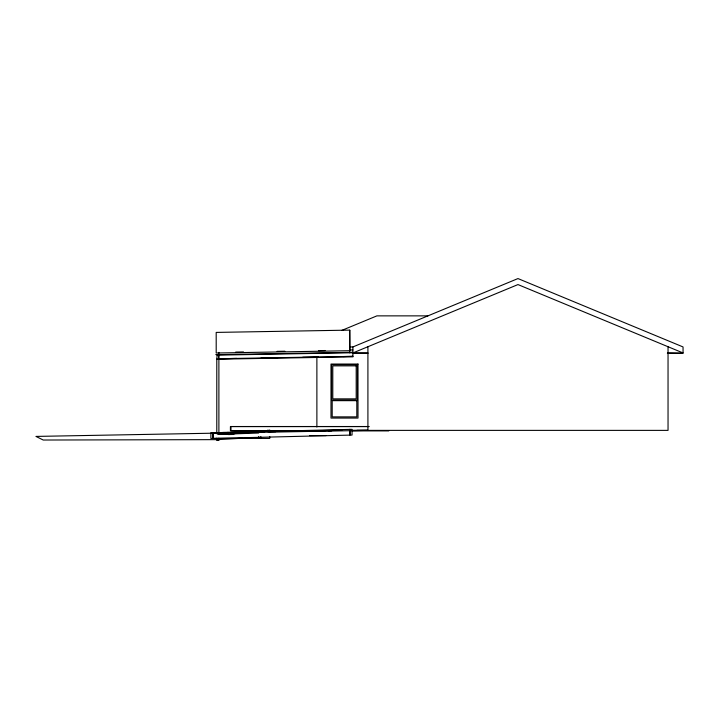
<?xml version="1.0" encoding="UTF-8"?>
<svg xmlns="http://www.w3.org/2000/svg" width="719" height="719" viewBox="0 0 719 719"><rect width="100%" height="100%" fill="white"/><g stroke="black" fill="none" stroke-linecap="round" stroke-linejoin="round"><path stroke-width="1.08" d="M218.441 359.158L218.891 352.373M341.965 330.336L376.909 315.866L427.931 315.866M349.578 346.944L352.903 346.944L517.977 278.568L683.05 346.944L683.05 353.245L667.367 353.245M352.903 352.948L517.977 284.571L683.05 352.948M242.114 438.231L217.839 439.642L43.221 440.028L35.95 436.415L367.912 430.375L367.912 346.729M227.77 433.917L217.839 434.429L258.66 433.018M232.183 433.692L239.903 433.296M214.091 433.198L224.193 432.946M242.564 432.407L253.492 432.137M268.789 431.768L275.745 431.688M302.645 431.032L341.867 430.07M328.43 430.879L331.792 430.798M214.918 432.73L223.807 432.541M227.141 432.478L253.798 431.921M261.572 431.751L264.907 431.688M228.291 434.555L233.846 434.438M349.731 330.12L216.194 332.412L216.203 353.011L349.749 350.71L349.74 330.12L349.901 349.946M235.67 352.085L243.498 351.942M277.049 351.357L284.877 351.223M318.436 350.638L325.141 350.521M216.095 354.656L352.876 352.31L352.948 356.831L218.962 359.185L218.882 354.647M216.042 354.656L219.394 354.602M352.885 352.759L218.891 355.096L217.237 354.656L216.787 358.7L217.237 359.158M236.704 358.413L218.953 358.727L352.948 356.363L342.891 356.552M261.105 357.99L277.741 357.703M302.699 357.253L318.328 356.975M352.256 430.447L367.912 430.375L356.93 430.322M349.578 349.946L352.903 349.946M352.382 352.948L367.912 352.948M667.708 352.948L682.304 353.245M367.912 353.245L352.903 353.245L352.903 346.944M230.475 426.511L368.937 426.511M368.937 426.565L230.988 426.565L230.988 430.654L328.448 430.654M352.382 430.375L668.041 430.375L668.041 346.729M351.977 430.654L388.952 430.654M230.475 430.708L325.087 430.708M351.977 430.708L388.952 430.708M222.701 432.461L228.408 432.461M214.981 432.64L220.679 432.64M223.78 432.721L210.874 432.721L210.874 438.419L269.742 438.419L269.742 436.523M222.926 432.775L212.977 432.775L212.977 438.419M309.485 435.606L326.058 435.606M349.749 349.227L349.749 352.822M316.881 357.433L316.881 427.014M269.697 429.899L269.697 431.804M268.007 429.899L268.007 431.804M260.835 436.523L260.835 438.419M258.741 436.523L258.741 438.419M230.413 426.565L230.413 430.654M218.891 433.755L218.891 359.158L216.787 359.158L216.787 433.755M218.891 438.204L218.891 440.432L216.787 440.432L216.787 438.204M349.847 429.396L212.977 432.739L213.121 438.437L352.058 435.058L352.058 429.36L349.955 429.36L349.955 435.058L349.847 429.396M358.008 364.048L330.992 364.048L330.992 418.072L358.008 418.072L358.008 364.048M357.406 364.65L331.594 364.65L331.594 400.07L357.406 400.07L357.406 364.65M356.202 365.854L332.789 365.854L332.789 398.865L356.202 398.865L356.202 365.854M356.804 400.663L332.196 400.663L332.196 416.876L356.804 416.876L356.804 400.663"/></g></svg>
